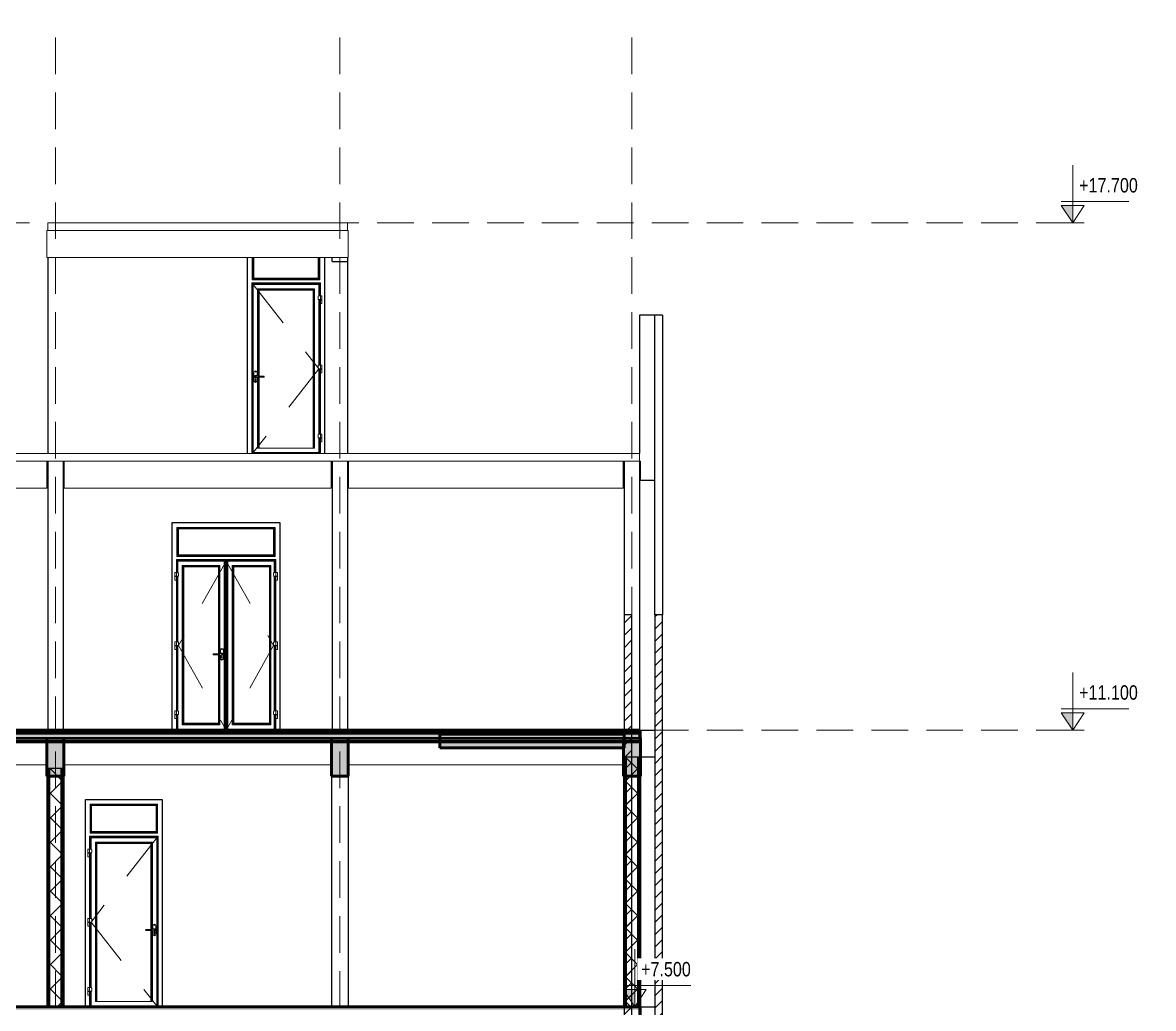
# Model space of a CAD drawing. Header units: millimetres. Extents: x -20510 to 108935, y -243239 to 20306.
# Drawn here: x 94223 to 108935, y 7480 to 20306 of the extents above; entities that cross this region are included whole.
import ezdxf

# ---------------------------------------------------------------- set-up
doc = ezdxf.new("R2010")
doc.units = ezdxf.units.MM
doc.linetypes.add('Centre', pattern=[3175, 635, -476.25, 1587.5, -476.25])
doc.linetypes.add('Hidden', pattern=[714.375, 476.25, -238.125])
for name, color, linetype, lineweight in [('A-DOOR', 2, 'Continuous', 18), ('A-FLOR', 7, 'Continuous', 9), ('A-FLOR-HRAL', 2, 'Continuous', 9), ('A-FLOR-LEVL', 8, 'Continuous', 9), ('A-FLOR-MCUT', 7, 'Continuous', 50), ('A-FLOR-PATT', 8, 'Continuous', 9), ('A-WALL', 7, 'Continuous', 25), ('A-WALL-PATT', 8, 'Continuous', 18), ('S-BEAM', 7, 'Continuous', 9), ('S-COLS', 7, 'Continuous', 25), ('S-FNDN', 7, 'Continuous', 9), ('S-GRID', 1, 'Continuous', 9), ('S-STRS', 2, 'Continuous', 18)]:
    doc.layers.add(name, color=color, linetype=linetype, lineweight=lineweight)
doc.styles.add('Arial', font='arial.ttf', dxfattribs={"width": 0.8, "height": 250})
pattern_1 = [(45, (68970.77, 5345.39), (-79.5495, 79.5495), [])]
pattern_2 = [(0, (68970.77, 5345.385), (304.8, 76.2), [25.146, -203.454, 25.146, -203.454, -1219.2]), (0, (68970.77, 5345.385), (304.8, 76.2), [-457.2, 25.146, -432.054, 25.146, -203.454, -533.4]), (0, (68970.77, 5345.385), (304.8, 76.2), [-1143, 25.146, -127.254, 25.146, -355.854]), (120, (69085.07, 5383.485), (-218.39114, 225.86454), [25.146, -203.454, 25.146, -203.454, -1219.2]), (120, (69085.07, 5383.485), (-218.39114, 225.86454), [-457.2, 25.146, -432.054, 25.146, -203.454, -533.4]), (120, (69085.07, 5383.485), (-218.39114, 225.86454), [-1143, 25.146, -127.254, 25.146, -355.854]), (240, (69123.17, 5535.885), (-86.40886, -302.06454), [25.146, -203.454, 25.146, -203.454, -1219.2]), (240, (69123.17, 5535.885), (-86.40886, -302.06454), [-457.2, 25.146, -432.054, 25.146, -203.454, -533.4]), (240, (69123.17, 5535.885), (-86.40886, -302.06454), [-1143, 25.146, -127.254, 25.146, -355.854])]
pattern_3 = [(45, (68970.77, 5345.39), (-159.099, 159.099), []), (135, (68970.77, 5345.39), (-159.099, -159.099), [])]

# ---------------------------------------------------------------- blocks, each defined once
blk = doc.blocks.new('CỬA 1 CÁNH EROWINDOW_có ô chết_ - D4_1000x2200-V12-MẶT CẮT 1-1')
at = {"layer": 'A-DOOR'}
for p, q in [((30101, 10139), (30979, 10139)), ((30101, 9761), (30101, 10139)), ((30101, 9761), (30101, 10139)), ((30101, 10139), (30979, 10139)), ((30111, 10129), (30121, 10119)), ((30969, 10129), (30111, 10129)), ((30111, 10129), (30111, 9771)), ((30959, 10119), (30121, 10119)), ((30121, 10119), (30121, 9781)), ((30959, 10119), (30969, 10129)), ((30959, 9781), (30959, 10119)), ((30969, 9771), (30969, 10129)), ((30979, 10139), (30979, 9761)), ((30979, 10139), (30979, 9761)), ((30103, 9710), (30093, 9720)), ((30093, 9550), (30093, 9720)), ((30093, 9720), (30987, 9720)), ((30979, 9761), (30101, 9761)), ((30979, 9761), (30101, 9761)), ((30977, 9710), (30103, 9710)), ((30103, 9550), (30103, 9710)), ((30111, 9771), (30121, 9781)), ((30111, 9771), (30969, 9771)), ((30121, 9781), (30959, 9781)), ((30969, 9771), (30959, 9781)), ((30977, 9710), (30987, 9720)), ((30977, 7515), (30977, 9710)), ((30987, 9720), (30987, 7515)), ((30113, 9550), (30113, 9700)), ((30113, 9700), (30967, 9700)), ((30113, 9700), (30113, 9550)), ((30967, 9700), (30113, 9700)), ((30911, 9644), (30169, 9644)), ((30169, 9644), (30169, 7571)), ((30169, 9644), (30911, 9644)), ((30169, 7571), (30169, 9644)), ((30179, 7571), (30179, 9634)), ((30179, 9634), (30901, 9634)), ((30179, 9634), (30189, 9624)), ((30891, 9624), (30189, 9624)), ((30189, 9624), (30189, 7571)), ((30901, 9634), (30891, 9624)), ((30891, 8508), (30891, 9624)), ((30901, 8508), (30901, 9634)), ((30911, 9644), (30911, 8513)), ((30911, 9644), (30911, 8513)), ((30967, 9700), (30967, 7515)), ((30967, 7515), (30967, 9700)), ((30073, 9550), (30113, 9550)), ((30073, 9550), (30073, 9502)), ((30113, 9502), (30073, 9502)), ((30073, 9498), (30073, 9450)), ((30073, 9498), (30093, 9498)), ((30073, 9450), (30093, 9450)), ((30076, 9502), (30076, 9498)), ((30091, 9498), (30091, 9502)), ((30093, 9502), (30093, 9550)), ((30093, 8650), (30093, 9502)), ((30093, 9450), (30093, 9498)), ((30103, 8650), (30103, 9502)), ((30113, 8650), (30113, 9502)), ((30113, 9502), (30113, 8650)), ((30123, 9540), (30123, 9512)), ((30073, 8650), (30113, 8650)), ((30073, 8650), (30073, 8602)), ((30113, 8602), (30073, 8602)), ((30073, 8598), (30073, 8550)), ((30073, 8598), (30093, 8598)), ((30073, 8550), (30093, 8550)), ((30076, 8602), (30076, 8598)), ((30091, 8598), (30091, 8602)), ((30093, 8602), (30093, 8650)), ((30093, 7750), (30093, 8602)), ((30093, 8550), (30093, 8598)), ((30103, 7750), (30103, 8602)), ((30113, 7750), (30113, 8602)), ((30113, 8602), (30113, 7750)), ((30123, 8640), (30123, 8612)), ((30917, 8555), (30917, 8513)), ((30957, 8445), (30957, 8555)), ((30901, 8508), (30831, 8508)), ((30902, 8504), (30831, 8504)), ((30831, 8496), (30902, 8496)), ((30831, 8492), (30901, 8492)), ((30891, 7571), (30891, 8492)), ((30911, 8513), (30901, 8508)), ((30901, 8492), (30911, 8487)), ((30901, 7571), (30901, 8492)), ((30912, 8509), (30902, 8504)), ((30902, 8496), (30912, 8491)), ((30937, 8513), (30911, 8513)), ((30911, 8487), (30937, 8487)), ((30911, 8487), (30911, 7571)), ((30911, 8487), (30911, 7571)), ((30937, 8509), (30912, 8509)), ((30912, 8491), (30937, 8491)), ((30917, 8487), (30917, 8445)), ((30933, 8460), (30933, 8471)), ((30934, 8453), (30934, 8458)), ((30934, 8458), (30934, 8453)), ((30935, 8473), (30939, 8473)), ((30940, 8458), (30940, 8453)), ((30940, 8453), (30940, 8458)), ((30941, 8471), (30941, 8460)), ((30073, 7750), (30113, 7750)), ((30073, 7750), (30073, 7702)), ((30113, 7702), (30073, 7702)), ((30073, 7698), (30073, 7650)), ((30073, 7698), (30093, 7698)), ((30073, 7650), (30093, 7650)), ((30076, 7702), (30076, 7698)), ((30091, 7698), (30091, 7702)), ((30093, 7702), (30093, 7750)), ((30093, 7515), (30093, 7702)), ((30093, 7650), (30093, 7698)), ((30103, 7515), (30103, 7702)), ((30113, 7515), (30113, 7702)), ((30113, 7702), (30113, 7515)), ((30123, 7740), (30123, 7712)), ((30103, 7515), (30093, 7515)), ((30101, 7500), (30101, 7515)), ((30113, 7515), (30103, 7515)), ((30113, 7515), (30967, 7515)), ((30121, 7500), (30121, 7515)), ((30169, 7571), (30179, 7571)), ((30911, 7571), (30169, 7571)), ((30911, 7571), (30901, 7571)), ((30959, 7500), (30959, 7515)), ((30967, 7515), (30977, 7515)), ((30987, 7515), (30977, 7515)), ((30979, 7515), (30979, 7500))]:
    blk.add_line(p, q, dxfattribs=at)
at = {"layer": 'A-DOOR', "linetype": 'Centre', "lineweight": 18}
for p, q in [((30967, 9700), (30113, 8600)), ((30113, 8600), (30967, 7515))]:
    blk.add_line(p, q, dxfattribs=at)
at = {"layer": 'A-DOOR', "flags": 128}
for points in [[(30831, 8508), (30831, 8508), (30830, 8508), (30830, 8508), (30830, 8508), (30829, 8508), (30829, 8508), (30829, 8508), (30828, 8508), (30828, 8507), (30828, 8507), (30828, 8507), (30827, 8507), (30827, 8507), (30827, 8507), (30826, 8507), (30826, 8506), (30826, 8506), (30826, 8506), (30825, 8506), (30825, 8506), (30825, 8505), (30825, 8505), (30825, 8505), (30824, 8505), (30824, 8504), (30824, 8504), (30824, 8504), (30824, 8503), (30824, 8503), (30824, 8503), (30823, 8503), (30823, 8502), (30823, 8502), (30823, 8502), (30823, 8501), (30823, 8501), (30823, 8501), (30823, 8500), (30823, 8500), (30823, 8500), (30823, 8499), (30823, 8499), (30823, 8499), (30823, 8498), (30823, 8498), (30823, 8498), (30823, 8498), (30823, 8497), (30824, 8497), (30824, 8497), (30824, 8496), (30824, 8496), (30824, 8496), (30824, 8496), (30825, 8495), (30825, 8495), (30825, 8495), (30825, 8495), (30825, 8494), (30826, 8494), (30826, 8494), (30826, 8494), (30826, 8493), (30827, 8493), (30827, 8493), (30827, 8493), (30827, 8493), (30828, 8493), (30828, 8493), (30828, 8492), (30829, 8492), (30829, 8492), (30829, 8492), (30830, 8492), (30830, 8492), (30830, 8492), (30831, 8492), (30831, 8492), (30831, 8492)], [(30937, 8487), (30938, 8487), (30938, 8487), (30939, 8487), (30939, 8487), (30940, 8487), (30940, 8487), (30941, 8488), (30941, 8488), (30942, 8488), (30942, 8488), (30943, 8488), (30943, 8488), (30943, 8489), (30944, 8489), (30944, 8489), (30945, 8490), (30945, 8490), (30946, 8490), (30946, 8491), (30946, 8491), (30947, 8491), (30947, 8492), (30947, 8492), (30948, 8493), (30948, 8493), (30948, 8493), (30948, 8494), (30949, 8494), (30949, 8495), (30949, 8495), (30949, 8496), (30949, 8496), (30950, 8497), (30950, 8497), (30950, 8498), (30950, 8498), (30950, 8499), (30950, 8499), (30950, 8500), (30950, 8500), (30950, 8501), (30950, 8501), (30950, 8502), (30950, 8502), (30950, 8503), (30950, 8503), (30949, 8504), (30949, 8504), (30949, 8505), (30949, 8505), (30949, 8506), (30948, 8506), (30948, 8507), (30948, 8507), (30948, 8508), (30947, 8508), (30947, 8508), (30947, 8509), (30946, 8509), (30946, 8510), (30945, 8510), (30945, 8510), (30945, 8511), (30944, 8511), (30944, 8511), (30943, 8511), (30943, 8512), (30942, 8512), (30942, 8512), (30941, 8512), (30941, 8512), (30940, 8513), (30940, 8513), (30939, 8513), (30939, 8513), (30938, 8513), (30938, 8513), (30937, 8513), (30937, 8513)]]:
    blk.add_lwpolyline(points, dxfattribs=at)
at = {"layer": 'A-DOOR'}
for centre, radius, start, end in [((30113, 9540), 10, 0, 90), ((30113, 9540), 10, 30, 90), ((30113, 9512), 10, 270, 0), ((30113, 9512), 10, 270, 300), ((30113, 9512), 10, 315, 345), ((30113, 8640), 10, 0, 90), ((30113, 8640), 10, 30, 90), ((30113, 8612), 10, 270, 0), ((30113, 8612), 10, 270, 300), ((30113, 8612), 10, 315, 345), ((30937, 8555), 20, 0, 180), ((30937, 8563), 3, 0, 180), ((30937, 8563), 3, 180, 0), ((30831, 8500), 3.66, 90, 270), ((30937, 8445), 20, 180, 0), ((30937, 8500), 15, 0, 120.3216), ((30937, 8500), 15, 239.6784, 0), ((30937, 8500), 15, 105, 110.0431), ((30937, 8500), 15, 249.9569, 255), ((30935, 8471), 2.04, 90, 180), ((30934, 8460), 1.99, 180, 268.9596), ((30934, 8460), 1.99, 224.4798, 268.9596), ((30937, 8500), 3.02, 0, 180), ((30937, 8500), 3.02, 135, 150), ((30937, 8500), 3.02, 180, 0), ((30937, 8500), 3.02, 210, 225), ((30937, 8453), 2.5, 180, 0), ((30937, 8438), 3, 0, 180), ((30937, 8438), 3, 180, 0), ((30937, 8500), 15, 90, 95.2302), ((30937, 8500), 15, 264.7698, 270), ((30937, 8500), 8.66, 270, 90), ((30939, 8471), 2.04, 0, 90), ((30937, 8500), 15, 75, 80.3895), ((30937, 8500), 15, 279.6105, 285), ((30940, 8460), 1.99, 271.0404, 0), ((30940, 8460), 1.99, 271.0404, 315.5202), ((30937, 8500), 15, 60, 65.5028), ((30937, 8500), 15, 294.4972, 300), ((30937, 8500), 15, 45, 50.5307), ((30937, 8500), 15, 309.4693, 315), ((30113, 7740), 10, 0, 90), ((30113, 7740), 10, 30, 90), ((30113, 7712), 10, 270, 0), ((30113, 7712), 10, 270, 300), ((30113, 7712), 10, 315, 345)]:
    blk.add_arc(centre, radius, start, end, dxfattribs=at)
for points in [[(30902, 8504), (30902, 8504), (30902, 8505), (30902, 8506), (30901, 8508), (30901, 8508), (30901, 8508)], [(30902, 8496), (30902, 8496), (30902, 8495), (30902, 8494), (30901, 8492), (30901, 8492), (30901, 8492)], [(30912, 8509), (30912, 8509), (30912, 8510), (30912, 8511), (30911, 8513), (30911, 8513), (30911, 8513)], [(30912, 8491), (30912, 8491), (30912, 8490), (30912, 8489), (30911, 8487), (30911, 8487), (30911, 8487)]]:
    blk.add_open_spline(points, degree=3, knots=[0, 0, 0, 0, 0.166667, 0.333333, 0.666667, 1, 1, 1, 1], dxfattribs=at)
blk = doc.blocks.new('CỬA 2 CÁNH EROWINDOW_có ô chết_ - D2_1400x2200-2413861-MẶT CẮT 1-1')
at = {"layer": 'A-DOOR'}
for p, q in [((1811, 2639), (3089, 2639)), ((1811, 2261), (1811, 2639)), ((1811, 2261), (1811, 2639)), ((1811, 2639), (3089, 2639)), ((1821, 2629), (1831, 2619)), ((1821, 2629), (1821, 2271)), ((3079, 2629), (1821, 2629)), ((3069, 2619), (1831, 2619)), ((1831, 2619), (1831, 2281)), ((3079, 2629), (3069, 2619)), ((3069, 2281), (3069, 2619)), ((3079, 2271), (3079, 2629)), ((3089, 2639), (3089, 2261)), ((3089, 2639), (3089, 2261)), ((1813, 2210), (1803, 2220)), ((1803, 2050), (1803, 2220)), ((1803, 2220), (2446, 2220)), ((3089, 2261), (1811, 2261)), ((3089, 2261), (1811, 2261)), ((2436, 2210), (1813, 2210)), ((1813, 2050), (1813, 2210)), ((1821, 2271), (1831, 2281)), ((1821, 2271), (3079, 2271)), ((1831, 2281), (3069, 2281)), ((2436, 2210), (2446, 2220)), ((2436, 15), (2436, 2210)), ((2446, 2220), (2446, 15)), ((2464, 2210), (2454, 2220)), ((2454, 15), (2454, 2220)), ((2454, 2220), (3097, 2220)), ((3087, 2210), (2464, 2210)), ((2464, 15), (2464, 2210)), ((3069, 2281), (3079, 2271)), ((3087, 2210), (3097, 2220)), ((3087, 2050), (3087, 2210)), ((3097, 2220), (3097, 2050)), ((1823, 2050), (1823, 2200)), ((1823, 2200), (2426, 2200)), ((2426, 2200), (1823, 2200)), ((1823, 2200), (1823, 2050)), ((1879, 2144), (2370, 2144)), ((1879, 71), (1879, 2144)), ((1879, 71), (1879, 2144)), ((1879, 2144), (2370, 2144)), ((1889, 2134), (1899, 2124)), ((2360, 2134), (1889, 2134)), ((1889, 2134), (1889, 81)), ((2350, 2124), (1899, 2124)), ((1899, 2124), (1899, 91)), ((2350, 2124), (2360, 2134)), ((2350, 995), (2350, 2124)), ((2360, 995), (2360, 2134)), ((2370, 2144), (2370, 1000)), ((2370, 2144), (2370, 1000)), ((2426, 2200), (2426, 15)), ((2426, 15), (2426, 2200)), ((2446, 2200), (2454, 2200)), ((2446, 2200), (2454, 2200)), ((2474, 15), (2474, 2200)), ((2474, 2200), (3077, 2200)), ((2474, 2200), (2474, 15)), ((3077, 2200), (2474, 2200)), ((2530, 2144), (3033, 2144)), ((2530, 71), (2530, 2144)), ((2530, 2144), (3033, 2144)), ((2530, 71), (2530, 2144)), ((2540, 2134), (2550, 2124)), ((3023, 2134), (2540, 2134)), ((2540, 2134), (2540, 81)), ((3013, 2124), (2550, 2124)), ((2550, 2124), (2550, 91)), ((3013, 2124), (3023, 2134)), ((3013, 91), (3013, 2124)), ((3023, 81), (3023, 2134)), ((3033, 2144), (3033, 71)), ((3033, 2144), (3033, 71)), ((3077, 2200), (3077, 2050)), ((3077, 2050), (3077, 2200)), ((1783, 2050), (1823, 2050)), ((1783, 2050), (1783, 2002)), ((1823, 2002), (1783, 2002)), ((1783, 1998), (1783, 1950)), ((1783, 1998), (1803, 1998)), ((1783, 1950), (1803, 1950)), ((1785, 2002), (1785, 1998)), ((1800, 1998), (1800, 2002)), ((1803, 2002), (1803, 2050)), ((1803, 1150), (1803, 2002)), ((1803, 1950), (1803, 1998)), ((1813, 1150), (1813, 2002)), ((1823, 1150), (1823, 2002)), ((1823, 2002), (1823, 1150)), ((1833, 2040), (1833, 2012)), ((3067, 2012), (3067, 2040)), ((3077, 2050), (3117, 2050)), ((3117, 2002), (3077, 2002)), ((3077, 2002), (3077, 1150)), ((3077, 1150), (3077, 2002)), ((3087, 1150), (3087, 2002)), ((3097, 2050), (3097, 2002)), ((3097, 2002), (3097, 1150)), ((3097, 1998), (3097, 1950)), ((3097, 1998), (3117, 1998)), ((3097, 1950), (3117, 1950)), ((3099, 2002), (3099, 1998)), ((3114, 1998), (3114, 2002)), ((3117, 2002), (3117, 2050)), ((3117, 1950), (3117, 1998)), ((1783, 1150), (1823, 1150)), ((1783, 1150), (1783, 1102)), ((1823, 1102), (1783, 1102)), ((1783, 1098), (1783, 1050)), ((1783, 1098), (1803, 1098)), ((1783, 1050), (1803, 1050)), ((1785, 1102), (1785, 1098)), ((1800, 1098), (1800, 1102)), ((1803, 1102), (1803, 1150)), ((1803, 250), (1803, 1102)), ((1803, 1050), (1803, 1098)), ((1813, 250), (1813, 1102)), ((1823, 250), (1823, 1102)), ((1823, 1102), (1823, 250)), ((1833, 1140), (1833, 1112)), ((2376, 1042), (2376, 1000)), ((2416, 932), (2416, 1042)), ((3067, 1112), (3067, 1140)), ((3077, 1150), (3117, 1150)), ((3117, 1102), (3077, 1102)), ((3077, 1102), (3077, 250)), ((3077, 250), (3077, 1102)), ((3087, 250), (3087, 1102)), ((3097, 1150), (3097, 1102)), ((3097, 1102), (3097, 250)), ((3097, 1098), (3097, 1050)), ((3097, 1098), (3117, 1098)), ((3097, 1050), (3117, 1050)), ((3099, 1102), (3099, 1098)), ((3114, 1098), (3114, 1102)), ((3117, 1102), (3117, 1150)), ((3117, 1050), (3117, 1098)), ((2360, 995), (2290, 995)), ((2361, 991), (2290, 991)), ((2290, 983), (2361, 983)), ((2290, 979), (2360, 979)), ((2350, 91), (2350, 979)), ((2370, 1000), (2360, 995)), ((2360, 979), (2370, 974)), ((2360, 81), (2360, 979)), ((2371, 996), (2361, 991)), ((2361, 983), (2371, 978)), ((2396, 1000), (2370, 1000)), ((2370, 974), (2396, 974)), ((2370, 974), (2370, 71)), ((2370, 974), (2370, 71)), ((2396, 996), (2371, 996)), ((2371, 978), (2396, 978)), ((2376, 974), (2376, 932)), ((2391, 947), (2391, 958)), ((2393, 960), (2398, 960)), ((2393, 940), (2393, 945)), ((2393, 945), (2393, 940)), ((2398, 945), (2398, 940)), ((2398, 940), (2398, 945)), ((2400, 958), (2400, 947)), ((1783, 250), (1823, 250)), ((1783, 250), (1783, 202)), ((1823, 202), (1783, 202)), ((1783, 198), (1783, 150)), ((1783, 198), (1803, 198)), ((1783, 150), (1803, 150)), ((1785, 202), (1785, 198)), ((1800, 198), (1800, 202)), ((1803, 202), (1803, 250)), ((1803, 15), (1803, 202)), ((1803, 150), (1803, 198)), ((1813, 15), (1813, 202)), ((1823, 15), (1823, 202)), ((1823, 202), (1823, 15)), ((1833, 240), (1833, 212)), ((3067, 212), (3067, 240)), ((3077, 250), (3117, 250)), ((3117, 202), (3077, 202)), ((3077, 202), (3077, 15)), ((3077, 15), (3077, 202)), ((3087, 15), (3087, 202)), ((3097, 250), (3097, 202)), ((3097, 202), (3097, 15)), ((3097, 198), (3097, 150)), ((3097, 198), (3117, 198)), ((3097, 150), (3117, 150)), ((3099, 202), (3099, 198)), ((3114, 198), (3114, 202)), ((3117, 202), (3117, 250)), ((3117, 150), (3117, 198)), ((1813, 15), (1803, 15)), ((1811, 0), (1811, 15)), ((1823, 15), (1813, 15)), ((1823, 15), (2426, 15)), ((1831, 0), (1831, 15)), ((2370, 71), (1879, 71)), ((2370, 71), (1879, 71)), ((1889, 81), (1899, 91)), ((1889, 81), (2360, 81)), ((1899, 91), (2350, 91)), ((2360, 81), (2350, 91)), ((2426, 15), (2436, 15)), ((2446, 15), (2436, 15)), ((2454, 15), (2446, 15)), ((2464, 15), (2454, 15)), ((2474, 15), (2464, 15)), ((2474, 15), (3077, 15)), ((3033, 71), (2530, 71)), ((3033, 71), (2530, 71)), ((2540, 81), (2550, 91)), ((2540, 81), (3023, 81)), ((2550, 91), (3013, 91)), ((3023, 81), (3013, 91)), ((3069, 0), (3069, 15)), ((3077, 15), (3087, 15)), ((3097, 15), (3087, 15)), ((3089, 15), (3089, 0))]:
    blk.add_line(p, q, dxfattribs=at)
at = {"layer": 'A-DOOR', "linetype": 'Centre', "lineweight": 18}
for p, q in [((2450, 2200), (1831, 1100)), ((2450, 2200), (3069, 1100)), ((1831, 1100), (2450, 0)), ((3069, 1100), (2450, 0))]:
    blk.add_line(p, q, dxfattribs=at)
at = {"layer": 'A-DOOR', "flags": 128}
for points in [[(2290, 995), (2290, 995), (2289, 995), (2289, 995), (2289, 995), (2288, 995), (2288, 995), (2288, 995), (2287, 994), (2287, 994), (2287, 994), (2287, 994), (2286, 994), (2286, 994), (2286, 994), (2285, 993), (2285, 993), (2285, 993), (2285, 993), (2284, 993), (2284, 992), (2284, 992), (2284, 992), (2284, 992), (2283, 991), (2283, 991), (2283, 991), (2283, 991), (2283, 990), (2283, 990), (2282, 990), (2282, 989), (2282, 989), (2282, 989), (2282, 989), (2282, 988), (2282, 988), (2282, 988), (2282, 987), (2282, 987), (2282, 987), (2282, 986), (2282, 986), (2282, 986), (2282, 985), (2282, 985), (2282, 985), (2282, 984), (2282, 984), (2283, 984), (2283, 984), (2283, 983), (2283, 983), (2283, 983), (2283, 982), (2283, 982), (2284, 982), (2284, 982), (2284, 981), (2284, 981), (2285, 981), (2285, 981), (2285, 981), (2285, 980), (2286, 980), (2286, 980), (2286, 980), (2286, 980), (2287, 980), (2287, 979), (2287, 979), (2288, 979), (2288, 979), (2288, 979), (2288, 979), (2289, 979), (2289, 979), (2289, 979), (2290, 979), (2290, 979)], [(2396, 974), (2396, 974), (2397, 974), (2397, 974), (2398, 974), (2399, 974), (2399, 974), (2400, 974), (2400, 975), (2400, 975), (2401, 975), (2401, 975), (2402, 975), (2402, 976), (2403, 976), (2403, 976), (2404, 976), (2404, 977), (2404, 977), (2405, 977), (2405, 978), (2406, 978), (2406, 979), (2406, 979), (2407, 979), (2407, 980), (2407, 980), (2407, 981), (2408, 981), (2408, 982), (2408, 982), (2408, 983), (2408, 983), (2409, 984), (2409, 984), (2409, 985), (2409, 985), (2409, 986), (2409, 986), (2409, 987), (2409, 987), (2409, 988), (2409, 988), (2409, 989), (2409, 989), (2409, 990), (2408, 990), (2408, 991), (2408, 991), (2408, 992), (2408, 992), (2408, 993), (2407, 993), (2407, 994), (2407, 994), (2406, 995), (2406, 995), (2406, 995), (2405, 996), (2405, 996), (2405, 996), (2404, 997), (2404, 997), (2403, 997), (2403, 998), (2403, 998), (2402, 998), (2402, 998), (2401, 999), (2401, 999), (2400, 999), (2400, 999), (2399, 999), (2399, 1000), (2398, 1000), (2398, 1000), (2397, 1000), (2397, 1000), (2396, 1000), (2396, 1000)]]:
    blk.add_lwpolyline(points, dxfattribs=at)
at = {"layer": 'A-DOOR'}
for centre, radius, start, end in [((1823, 2040), 10, 360, 90), ((1823, 2040), 10, 30, 90), ((1823, 2012), 10, 270, 0), ((1823, 2012), 10, 270, 300), ((1823, 2012), 10, 315, 345), ((3077, 2040), 10, 90, 180), ((3077, 2040), 10, 150, 180), ((3077, 2012), 10, 180, 270), ((3077, 2012), 10, 195, 225), ((1823, 1140), 10, 0, 90), ((1823, 1140), 10, 30, 90), ((1823, 1112), 10, 270, 0), ((1823, 1112), 10, 270, 300), ((1823, 1112), 10, 315, 345), ((2396, 1042), 20, 0, 180), ((2396, 1050), 3, 360, 180), ((2396, 1050), 3, 180, 360), ((3077, 1140), 10, 90, 180), ((3077, 1140), 10, 150, 180), ((3077, 1112), 10, 180, 270), ((3077, 1112), 10, 195, 225), ((2290, 987), 3.66, 90, 270), ((2396, 932), 20, 180, 360), ((2396, 987), 15, 360, 120.3216), ((2396, 987), 15, 239.6784, 0), ((2396, 987), 15, 105, 110.0431), ((2396, 987), 15, 249.9569, 255), ((2393, 958), 2.04, 90, 180), ((2393, 947), 1.99, 180, 268.9596), ((2393, 947), 1.99, 224.4798, 268.9596), ((2396, 987), 3.02, 0, 180), ((2396, 987), 3.02, 135, 150), ((2396, 987), 3.02, 180, 0), ((2396, 987), 3.02, 210, 225), ((2396, 940), 2.5, 180, 0), ((2396, 925), 3, 0, 180), ((2396, 925), 3, 180, 0), ((2396, 987), 15, 90, 95.2302), ((2396, 987), 15, 264.7698, 270), ((2396, 987), 8.66, 270, 90), ((2396, 987), 15, 75, 80.3895), ((2396, 987), 15, 279.6105, 285), ((2398, 958), 2.04, 0, 90), ((2398, 947), 1.99, 271.0404, 0), ((2398, 947), 1.99, 271.0404, 315.5202), ((2396, 987), 15, 60, 65.5028), ((2396, 987), 15, 294.4972, 300), ((2396, 987), 15, 45, 50.5307), ((2396, 987), 15, 309.4693, 315), ((1823, 240), 10, 0, 90), ((1823, 240), 10, 30, 90), ((1823, 212), 10, 270, 0), ((1823, 212), 10, 270, 300), ((1823, 212), 10, 315, 345), ((3077, 240), 10, 90, 180), ((3077, 240), 10, 150, 180), ((3077, 212), 10, 180, 270), ((3077, 212), 10, 195, 225)]:
    blk.add_arc(centre, radius, start, end, dxfattribs=at)
for points in [[(2361, 991), (2361, 991), (2361, 992), (2361, 993), (2360, 994), (2360, 995), (2360, 995)], [(2361, 983), (2361, 983), (2361, 982), (2361, 981), (2360, 979), (2360, 979), (2360, 979)], [(2371, 996), (2371, 996), (2371, 997), (2371, 998), (2370, 999), (2370, 1000), (2370, 1000)], [(2371, 978), (2371, 978), (2371, 977), (2371, 976), (2370, 974), (2370, 974), (2370, 974)]]:
    blk.add_open_spline(points, degree=3, knots=[0, 0, 0, 0, 0.166667, 0.333333, 0.666667, 1, 1, 1, 1], dxfattribs=at)
blk = doc.blocks.new('Railing - 150mm-V14-MẶT CẮT 1-1')
at = {"layer": 'A-FLOR-HRAL'}
blk.add_line((33240, 14550), (33237, 14550), dxfattribs=at)
blk = doc.blocks.new('Railing - Railing-2370603-MẶT CẮT 1-1')
blk.add_blockref('Railing - 150mm-V14-MẶT CẮT 1-1', (0, 0))
blk = doc.blocks.new('CỬA 1 CÁNH EROWINDOW_có ô chết_ - D4_1000x2200-V15-MẶT CẮT 1-1')
at = {"layer": 'A-DOOR'}
for p, q in [((32211, 16961), (32211, 17250)), ((32211, 16961), (32211, 17250)), ((32221, 17250), (32221, 16971)), ((32231, 17250), (32231, 16981)), ((33069, 16981), (33069, 17250)), ((33079, 16971), (33079, 17250)), ((33089, 17250), (33089, 16961)), ((33089, 17250), (33089, 16961)), ((32203, 16920), (33097, 16920)), ((32203, 16920), (32213, 16910)), ((32203, 14715), (32203, 16920)), ((33089, 16961), (32211, 16961)), ((33089, 16961), (32211, 16961)), ((32231, 16981), (32221, 16971)), ((32221, 16971), (33079, 16971)), ((32231, 16981), (33069, 16981)), ((33069, 16981), (33079, 16971)), ((33097, 16920), (33087, 16910)), ((33097, 16920), (33097, 16750)), ((33087, 16910), (32213, 16910)), ((32213, 16910), (32213, 14715)), ((32223, 16900), (33077, 16900)), ((32223, 14715), (32223, 16900)), ((33077, 16900), (32223, 16900)), ((32223, 16900), (32223, 14715)), ((32279, 15713), (32279, 16844)), ((33021, 16844), (32279, 16844)), ((32279, 15713), (32279, 16844)), ((32279, 16844), (33021, 16844)), ((32299, 16824), (32289, 16834)), ((32289, 16834), (32289, 15708)), ((32289, 16834), (33011, 16834)), ((32299, 16824), (32299, 15708)), ((33001, 16824), (32299, 16824)), ((33001, 16824), (33011, 16834)), ((33001, 14771), (33001, 16824)), ((33011, 16834), (33011, 14771)), ((33021, 14771), (33021, 16844)), ((33021, 16844), (33021, 14771)), ((33077, 16900), (33077, 16750)), ((33077, 16750), (33077, 16900)), ((33087, 16910), (33087, 16750)), ((33067, 16712), (33067, 16740)), ((33077, 16750), (33117, 16750)), ((33117, 16702), (33077, 16702)), ((33077, 16702), (33077, 15850)), ((33077, 15850), (33077, 16702)), ((33087, 16702), (33087, 15850)), ((33097, 16750), (33097, 16702)), ((33097, 16702), (33097, 15850)), ((33097, 16698), (33097, 16650)), ((33097, 16698), (33117, 16698)), ((33097, 16650), (33117, 16650)), ((33100, 16702), (33100, 16698)), ((33115, 16698), (33115, 16702)), ((33117, 16702), (33117, 16750)), ((33117, 16650), (33117, 16698)), ((32233, 15755), (32233, 15645)), ((32273, 15713), (32273, 15755)), ((33067, 15812), (33067, 15840)), ((33077, 15850), (33117, 15850)), ((33117, 15802), (33077, 15802)), ((33077, 15802), (33077, 14950)), ((33077, 14950), (33077, 15802)), ((33087, 15802), (33087, 14950)), ((33097, 15850), (33097, 15802)), ((33097, 15802), (33097, 14950)), ((33097, 15798), (33097, 15750)), ((33097, 15798), (33117, 15798)), ((33097, 15750), (33117, 15750)), ((33100, 15802), (33100, 15798)), ((33115, 15798), (33115, 15802)), ((33117, 15802), (33117, 15850)), ((33117, 15750), (33117, 15798)), ((32249, 15660), (32249, 15671)), ((32250, 15653), (32250, 15658)), ((32250, 15658), (32250, 15653)), ((32251, 15673), (32255, 15673)), ((32279, 15713), (32253, 15713)), ((32278, 15709), (32253, 15709)), ((32253, 15691), (32278, 15691)), ((32253, 15687), (32279, 15687)), ((32256, 15658), (32256, 15653)), ((32256, 15653), (32256, 15658)), ((32257, 15671), (32257, 15660)), ((32273, 15645), (32273, 15687)), ((32288, 15704), (32278, 15709)), ((32278, 15691), (32288, 15696)), ((32289, 15708), (32279, 15713)), ((32279, 15687), (32289, 15692)), ((32279, 14771), (32279, 15687)), ((32279, 14771), (32279, 15687)), ((32359, 15704), (32288, 15704)), ((32288, 15696), (32359, 15696)), ((32359, 15708), (32289, 15708)), ((32289, 15692), (32359, 15692)), ((32289, 15692), (32289, 14771)), ((32299, 15692), (32299, 14771)), ((33067, 14912), (33067, 14940)), ((33077, 14950), (33117, 14950)), ((33117, 14902), (33077, 14902)), ((33077, 14902), (33077, 14715)), ((33077, 14715), (33077, 14902)), ((33087, 14902), (33087, 14715)), ((33097, 14950), (33097, 14902)), ((33097, 14902), (33097, 14715)), ((33097, 14898), (33097, 14850)), ((33097, 14898), (33117, 14898)), ((33100, 14902), (33100, 14898)), ((33115, 14898), (33115, 14902)), ((33117, 14902), (33117, 14950)), ((33117, 14850), (33117, 14898)), ((32213, 14715), (32203, 14715)), ((32211, 14700), (32211, 14715)), ((32213, 14715), (32223, 14715)), ((32223, 14715), (33077, 14715)), ((32231, 14715), (32231, 14700)), ((32289, 14771), (32279, 14771)), ((33021, 14771), (32279, 14771)), ((33011, 14771), (33021, 14771)), ((33069, 14715), (33069, 14700)), ((33087, 14715), (33077, 14715)), ((33097, 14715), (33087, 14715)), ((33089, 14715), (33089, 14700)), ((33097, 14850), (33117, 14850))]:
    blk.add_line(p, q, dxfattribs=at)
at = {"layer": 'A-DOOR', "linetype": 'Centre', "lineweight": 18}
for p, q in [((32223, 16900), (33077, 15800)), ((33077, 15800), (32223, 14715))]:
    blk.add_line(p, q, dxfattribs=at)
at = {"layer": 'A-DOOR', "flags": 128}
for points in [[(32253, 15713), (32252, 15713), (32252, 15713), (32251, 15713), (32251, 15713), (32250, 15713), (32250, 15713), (32249, 15712), (32249, 15712), (32248, 15712), (32248, 15712), (32247, 15712), (32247, 15712), (32247, 15711), (32246, 15711), (32246, 15711), (32245, 15710), (32245, 15710), (32244, 15710), (32244, 15709), (32244, 15709), (32243, 15709), (32243, 15708), (32243, 15708), (32242, 15707), (32242, 15707), (32242, 15707), (32242, 15706), (32241, 15706), (32241, 15705), (32241, 15705), (32241, 15704), (32241, 15704), (32240, 15703), (32240, 15703), (32240, 15702), (32240, 15702), (32240, 15701), (32240, 15701), (32240, 15700), (32240, 15700), (32240, 15699), (32240, 15699), (32240, 15698), (32240, 15698), (32240, 15697), (32240, 15697), (32241, 15696), (32241, 15696), (32241, 15695), (32241, 15695), (32241, 15694), (32242, 15694), (32242, 15693), (32242, 15693), (32242, 15692), (32243, 15692), (32243, 15692), (32243, 15691), (32244, 15691), (32244, 15690), (32245, 15690), (32245, 15690), (32245, 15689), (32246, 15689), (32246, 15689), (32247, 15689), (32247, 15688), (32248, 15688), (32248, 15688), (32249, 15688), (32249, 15688), (32250, 15687), (32250, 15687), (32251, 15687), (32251, 15687), (32252, 15687), (32252, 15687), (32253, 15687), (32253, 15687)], [(32359, 15692), (32359, 15692), (32360, 15692), (32360, 15692), (32360, 15692), (32361, 15692), (32361, 15692), (32361, 15692), (32362, 15692), (32362, 15693), (32362, 15693), (32362, 15693), (32363, 15693), (32363, 15693), (32363, 15693), (32364, 15693), (32364, 15694), (32364, 15694), (32364, 15694), (32365, 15694), (32365, 15694), (32365, 15695), (32365, 15695), (32365, 15695), (32366, 15695), (32366, 15696), (32366, 15696), (32366, 15696), (32366, 15697), (32366, 15697), (32366, 15697), (32367, 15697), (32367, 15698), (32367, 15698), (32367, 15698), (32367, 15699), (32367, 15699), (32367, 15699), (32367, 15700), (32367, 15700), (32367, 15700), (32367, 15701), (32367, 15701), (32367, 15701), (32367, 15702), (32367, 15702), (32367, 15702), (32367, 15702), (32367, 15703), (32366, 15703), (32366, 15703), (32366, 15704), (32366, 15704), (32366, 15704), (32366, 15704), (32365, 15705), (32365, 15705), (32365, 15705), (32365, 15705), (32365, 15706), (32364, 15706), (32364, 15706), (32364, 15706), (32364, 15707), (32363, 15707), (32363, 15707), (32363, 15707), (32363, 15707), (32362, 15707), (32362, 15707), (32362, 15708), (32361, 15708), (32361, 15708), (32361, 15708), (32360, 15708), (32360, 15708), (32360, 15708), (32359, 15708), (32359, 15708), (32359, 15708)]]:
    blk.add_lwpolyline(points, dxfattribs=at)
at = {"layer": 'A-DOOR'}
for centre, radius, start, end in [((33077, 16740), 10, 90, 180), ((33077, 16740), 10, 150, 180), ((33077, 16712), 10, 180, 270), ((33077, 16712), 10, 195, 225), ((32253, 15755), 20, 0, 180), ((32253, 15763), 3, 0, 180), ((32253, 15763), 3, 180, 0), ((33077, 15840), 10, 90, 180), ((33077, 15840), 10, 150, 180), ((33077, 15812), 10, 180, 270), ((33077, 15812), 10, 195, 225), ((32253, 15645), 20, 180, 0), ((32253, 15700), 15, 59.6784, 180), ((32253, 15700), 15, 180, 300.3216), ((32253, 15700), 15, 129.4693, 135), ((32253, 15700), 15, 225, 230.5307), ((32253, 15700), 8.66, 90, 270), ((32253, 15700), 15, 114.4972, 120), ((32253, 15700), 15, 240, 245.5028), ((32253, 15700), 15, 99.6105, 105), ((32253, 15700), 15, 255, 260.3895), ((32251, 15671), 2.04, 90, 180), ((32250, 15660), 1.99, 180, 268.9596), ((32250, 15660), 1.99, 224.4798, 268.9596), ((32253, 15700), 3.02, 0, 180), ((32253, 15700), 3.02, 180, 0), ((32253, 15638), 3, 0, 180), ((32253, 15638), 3, 180, 0), ((32253, 15653), 2.5, 180, 0), ((32253, 15700), 15, 84.7698, 90), ((32253, 15700), 15, 270, 275.2302), ((32253, 15700), 3.02, 38.6516, 45), ((32253, 15700), 3.02, 315, 321.3484), ((32255, 15671), 2.04, 0, 90), ((32256, 15660), 1.99, 271.0404, 0), ((32256, 15660), 1.99, 271.0404, 315.5202), ((32253, 15700), 15, 69.9569, 75), ((32253, 15700), 15, 285, 290.0431), ((32359, 15700), 3.66, 270, 90), ((33077, 14940), 10, 90, 180), ((33077, 14940), 10, 150, 180), ((33077, 14912), 10, 180, 270), ((33077, 14912), 10, 195, 225)]:
    blk.add_arc(centre, radius, start, end, dxfattribs=at)
for points in [[(32279, 15713), (32279, 15713), (32279, 15713), (32278, 15711), (32278, 15709), (32278, 15709)], [(32279, 15687), (32279, 15687), (32279, 15687), (32278, 15689), (32278, 15691), (32278, 15691)], [(32289, 15708), (32289, 15708), (32289, 15708), (32288, 15706), (32288, 15704), (32288, 15704)], [(32289, 15692), (32289, 15692), (32289, 15692), (32288, 15694), (32288, 15696), (32288, 15696)]]:
    blk.add_open_spline(points, degree=3, dxfattribs=at)
blk = doc.blocks.new('M_Concrete-Rectangular-Column - COT220X300-V17-MẶT CẮT 1-1')
at = {"layer": 'S-COLS'}
for p, q in [((4240, 10500), (4240, 7500)), ((4460, 10500), (4460, 7500))]:
    blk.add_line(p, q, dxfattribs=at)
blk = doc.blocks.new('M_Concrete-Rectangular-Column - COT200X250-V19-MẶT CẮT 1-1')
at = {"layer": 'S-COLS'}
for p, q in [((7950, 14600), (7950, 11100)), ((8150, 14600), (8150, 11100))]:
    blk.add_line(p, q, dxfattribs=at)
blk = doc.blocks.new('M_Concrete-Rectangular-Column - COT200X250-V22-MẶT CẮT 1-1')
at = {"layer": 'S-COLS'}
for p, q in [((37050, 14600), (37050, 12600)), ((37250, 14600), (37250, 11100))]:
    blk.add_line(p, q, dxfattribs=at)
blk = doc.blocks.new('M_Concrete-Rectangular-Column - COT200X200-2391841-MẶT CẮT 1-1')
at = {"layer": 'S-COLS'}
blk.add_line((33450, 17250), (33450, 17200), dxfattribs=at)
blk = doc.blocks.new('Level - 000_-1742766-MẶT CẮT 1-1')
at = {"layer": 'A-FLOR-LEVL'}
blk.add_hatch(color=256, dxfattribs=at).paths.add_polyline_path([(37186, 4125), (37186, 3900), (37036, 4125)])
for p, q in [((37186, 3900), (37186, 4650)), ((37036, 4177), (37915, 4177)), ((37186, 3900), (37036, 4125)), ((37036, 4125), (37336, 4125)), ((37186, 4125), (37036, 4125)), ((37036, 4125), (37186, 3900)), ((37186, 3900), (37336, 4125)), ((37186, 3900), (37186, 4125)), ((37036, 3900), (37336, 3900))]:
    blk.add_line(p, q, dxfattribs=at)

msp = doc.modelspace()

# ---------------------------------------------------------------- hatches: boundary and pattern name
at = {"layer": 'A-FLOR'}
msp.add_hatch(color=8, dxfattribs=at).paths.add_polyline_path([(101979.2, 11050), (102050, 11050), (102050, 11070), (99650, 11070), (99650, 11050), (101789.3, 11050)])
at = {"layer": 'A-FLOR-PATT'}
for points in [[(102169.1, 11060), (102255.7, 11060), (102255.7, 11100), (65450, 11100), (65450, 11060), (102074.1, 11060)], [(65450, 10960), (102255.7, 10960), (102255.7, 11060), (65450, 11060), (65450, 11002.3)], [(99890.2, 10950), (102050, 10950), (102050, 11050), (99650, 11050), (99650, 10950)], [(102169.1, 7460), (102255.7, 7460), (102255.7, 7500), (65450, 7500), (65450, 7460), (101979.2, 7460)]]:
    msp.add_hatch(color=256, dxfattribs=at).paths.add_polyline_path(points)
at = {"layer": 'A-FLOR-PATT', "lineweight": 18}
for points in [[(102169.1, 10950), (102255.7, 10950), (102255.7, 10960), (65450, 10960), (65450, 10950), (101789.3, 10950)], [(101789.3, 10870), (102050, 10870), (102050, 10950), (99650, 10950), (99650, 10870), (101409.5, 10870)]]:
    msp.add_hatch(color=256, dxfattribs=at).paths.add_polyline_path(points)
at = {"layer": 'A-WALL-PATT', "lineweight": 18}
h = msp.add_hatch(dxfattribs=at)
h.set_pattern_fill('FP_3', color=256, style=0, pattern_type=2)
h.set_pattern_definition(pattern_1)
h.paths.add_polyline_path([(102150, 0), (102150, 12600), (102050, 12600), (102050, 0), (102074.1, 0)])
h = msp.add_hatch(dxfattribs=at)
h.set_pattern_fill('FP_3', color=256, style=0, pattern_type=2)
h.set_pattern_definition(pattern_1)
h.paths.add_polyline_path([(102548.9, 0), (102550, 0), (102550, 12600), (102450, 12600), (102450, 0)])
h = msp.add_hatch(dxfattribs=at)
h.set_pattern_fill('FP_1', color=256, style=0, pattern_type=2)
h.set_pattern_definition(pattern_2)
h.paths.add_polyline_path([(102050, 7500), (102065, 7500), (102065, 10750), (102050, 10750), (102050, 7617.6)])
h = msp.add_hatch(dxfattribs=at)
h.set_pattern_fill('FP_2', color=256, style=0, pattern_type=2)
h.set_pattern_definition(pattern_3)
h.paths.add_polyline_path([(102169.1, 7500), (102235, 7500), (102235, 10750), (102065, 10750), (102065, 7500), (102074.1, 7500)])
h = msp.add_hatch(dxfattribs=at)
h.set_pattern_fill('FP_1', color=256, style=0, pattern_type=2)
h.set_pattern_definition(pattern_2)
h.paths.add_polyline_path([(102250, 7500), (102250, 10750), (102235, 10750), (102235, 7500)])
h = msp.add_hatch(dxfattribs=at)
h.set_pattern_fill('FP_1', color=256, style=0, pattern_type=2)
h.set_pattern_definition(pattern_2)
h.paths.add_polyline_path([(94565, 7500), (94565, 10600), (94550, 10600), (94550, 7500)])
h = msp.add_hatch(dxfattribs=at)
h.set_pattern_fill('FP_2', color=256, style=0, pattern_type=2)
h.set_pattern_definition(pattern_3)
h.paths.add_polyline_path([(94573, 7500), (94735, 7500), (94735, 10600), (94565, 10600), (94565, 7500)])
h = msp.add_hatch(dxfattribs=at)
h.set_pattern_fill('FP_1', color=256, style=0, pattern_type=2)
h.set_pattern_definition(pattern_2)
h.paths.add_polyline_path([(94735, 7500), (94750, 7500), (94750, 10600), (94735, 10600), (94735, 7617.6)])
at = {"layer": 'S-BEAM'}
for points in [[(94540, 10500), (94760, 10500), (94760, 11000), (94540, 11000)], [(98371, 10500), (98460, 10500), (98460, 11000), (98240, 11000), (98240, 10500), (98276.1, 10500)], [(102250, 10500), (102260, 10500), (102260, 11000), (102040, 11000), (102040, 10500), (102169.1, 10500)]]:
    msp.add_hatch(color=8, dxfattribs=at).paths.add_polyline_path(points)

# ---------------------------------------------------------------- linework, layer by layer
at = {"layer": 'A-FLOR', "color": 7, "lineweight": 50}
for p, q in [((102255.7, 11100), (65450, 11100)), ((102050, 11070), (99650, 11070)), ((99650, 11070), (99650, 10870)), ((102050, 10870), (102050, 11070)), ((102255.7, 10950), (102255.7, 11100)), ((65450, 10950), (102255.7, 10950)), ((99650, 10870), (102050, 10870)), ((102255.7, 7500), (65450, 7500)), ((102255.7, 7350), (102255.7, 7500))]:
    msp.add_line(p, q, dxfattribs=at)
at = {"layer": 'A-FLOR'}
for p, q in [((102269.7, 10950), (102260, 10950)), ((102255.7, 7500), (102259.9, 7500)), ((102260, 7500), (102264.5, 7500))]:
    msp.add_line(p, q, dxfattribs=at)
at = {"layer": 'A-FLOR-LEVL', "linetype": 'Hidden'}
for p, q in [((107885.7, 17700), (55433.5, 17700)), ((107885.7, 11100), (55433.5, 11100)), ((102186.2, 7500), (55433.5, 7500))]:
    msp.add_line(p, q, dxfattribs=at)
at = {"layer": 'A-FLOR-MCUT'}
for p, q in [((102255.7, 11060), (65450, 11060)), ((102050, 11050), (99650, 11050)), ((102255.7, 10960), (65450, 10960))]:
    msp.add_line(p, q, dxfattribs=at)
at = {"layer": 'A-WALL'}
for p, q in [((94550, 17250), (94550, 14700)), ((97150, 14700), (97150, 17250)), ((98150, 17250), (98150, 14700)), ((98250, 17200), (98250, 17250)), ((98450, 17250), (98450, 14700)), ((98250, 17200), (98450, 17200)), ((102550, 16500), (102250, 16500)), ((102250, 16500), (102250, 14700)), ((102450, 12600), (102450, 16500)), ((102550, 16500), (102550, 12600)), ((94550, 14350), (94537.3, 14350)), ((94762.7, 14350), (94750, 14350)), ((98250, 14350), (98237.3, 14350)), ((98462.7, 14350), (98450, 14350)), ((102050, 14350), (102037.3, 14350)), ((102450, 14350), (102250, 14350)), ((96170, 11100), (96170, 13800)), ((96170, 13800), (97570, 13800)), ((97570, 13800), (97570, 11100)), ((102260.1, 11100), (102450, 11100)), ((94540, 10750), (94527.3, 10750)), ((94772.7, 10750), (94760, 10750)), ((98240, 10750), (98227.3, 10750)), ((98472.7, 10750), (98460, 10750)), ((102040, 10750), (102027.3, 10750)), ((102450, 10750), (102260, 10750)), ((95040, 7500), (95040, 10200)), ((95040, 10200), (96040, 10200)), ((96040, 10200), (96040, 7500)), ((102264.5, 7500), (102450, 7500))]:
    msp.add_line(p, q, dxfattribs=at)
at = {"layer": 'A-WALL', "lineweight": 25}
for p, q in [((102150, 12600), (102050, 12600)), ((102050, 12600), (102050, 0)), ((102150, 0), (102150, 12600)), ((102550, 12600), (102450, 12600)), ((102450, 12600), (102450, 0)), ((102550, 0), (102550, 12600)), ((102250, 10750), (102050, 10750)), ((102250, 7500), (102250, 10750)), ((94750, 10600), (94550, 10600)), ((94550, 10600), (94550, 7500)), ((94750, 7500), (94750, 10600))]:
    msp.add_line(p, q, dxfattribs=at)
at = {"layer": 'A-WALL', "lineweight": 50}
for p, q in [((102065, 10750), (102065, 7500)), ((102235, 10750), (102235, 7500)), ((94565, 10600), (94565, 7500)), ((94735, 10600), (94735, 7500))]:
    msp.add_line(p, q, dxfattribs=at)
at = {"layer": 'S-BEAM'}
for p, q in [((94540, 17250), (94540, 17600)), ((94540, 17600), (98460, 17600)), ((98460, 17600), (98460, 17250)), ((94540, 17250), (98460, 17250)), ((94537.3, 14600), (94537.3, 14250)), ((94540, 14600), (94540, 14350)), ((94760, 14350), (94760, 14600)), ((94762.7, 14250), (94762.7, 14600)), ((98237.3, 14600), (98237.3, 14250)), ((98240, 14600), (98240, 14350)), ((98460, 14350), (98460, 14600)), ((98462.7, 14250), (98462.7, 14600)), ((102037.3, 14600), (102037.3, 14250)), ((102040, 14600), (102040, 14350)), ((102260, 14600), (102250, 14600)), ((102260, 14350), (102260, 14600)), ((91162.7, 14250), (94537.3, 14250)), ((94762.7, 14250), (98237.3, 14250)), ((98462.7, 14250), (102037.3, 14250)), ((94527.3, 10950), (94527.3, 10650)), ((94537.3, 10950), (94537.3, 10750)), ((94760, 11000), (94540, 11000)), ((94762.7, 10750), (94762.7, 10950)), ((94772.7, 10650), (94772.7, 10950)), ((98227.3, 10950), (98227.3, 10650)), ((98460, 11000), (98240, 11000)), ((98472.7, 10650), (98472.7, 10950)), ((102250, 11000), (102040, 11000)), ((102027.3, 10870), (102027.3, 10650)), ((91172.7, 10650), (94527.3, 10650)), ((94772.7, 10650), (98227.3, 10650)), ((98472.7, 10650), (102027.3, 10650))]:
    msp.add_line(p, q, dxfattribs=at)
at = {"layer": 'S-BEAM', "lineweight": 50}
for p, q in [((94540, 11000), (94540, 10500)), ((94760, 10500), (94760, 11000)), ((98240, 11000), (98240, 10500)), ((98460, 10500), (98460, 11000)), ((102040, 11000), (102040, 10500)), ((102260, 11000), (102250, 11000)), ((102260, 10500), (102260, 11000)), ((94540, 10500), (94760, 10500)), ((98240, 10500), (98460, 10500)), ((102040, 10500), (102260, 10500))]:
    msp.add_line(p, q, dxfattribs=at)
at = {"layer": 'S-FNDN'}
for p, q in [((94550, 17700), (98450, 17700)), ((94550, 17700), (94550, 17600)), ((98450, 17600), (98450, 17700)), ((91650, 14700), (102250, 14700)), ((102250, 14600), (91650, 14600)), ((102250, 14600), (102250, 14700)), ((102255.7, 11100), (102260.1, 11100)), ((102269.7, 11000), (102260, 11000))]:
    msp.add_line(p, q, dxfattribs=at)
at = {"layer": 'S-FNDN', "lineweight": 35}
for p, q in [((102250, 11000), (102250, 11100)), ((65450, 11000), (102255.7, 11000)), ((102250, 7400), (102250, 7500))]:
    msp.add_line(p, q, dxfattribs=at)
at = {"layer": 'S-GRID', "linetype": 'Hidden'}
for p, q in [((94650, -3225.6), (94650, 20306.3)), ((98350, -3225.6), (98350, 20306.3))]:
    msp.add_line(p, q, dxfattribs=at)
at = {"layer": 'S-STRS'}
for p, q in [((98237.3, 14542), (98240, 14542)), ((98227.3, 10942), (98240, 10942))]:
    msp.add_line(p, q, dxfattribs=at)

# ---------------------------------------------------------------- block references
at = {"layer": 'A-DOOR'}
for name, p in [('CỬA 1 CÁNH EROWINDOW_có ô chết_ - D4_1000x2200-V15-MẶT CẮT 1-1', (65000, 0)), ('CỬA 2 CÁNH EROWINDOW_có ô chết_ - D2_1400x2200-2413861-MẶT CẮT 1-1', (94420, 11100)), ('CỬA 1 CÁNH EROWINDOW_có ô chết_ - D4_1000x2200-V12-MẶT CẮT 1-1', (65000, 0))]:
    msp.add_blockref(name, p, dxfattribs=at)
at = {"layer": 'A-FLOR-HRAL'}
msp.add_blockref('Railing - Railing-2370603-MẶT CẮT 1-1', (65000, 0), dxfattribs=at)
at = {"layer": 'A-FLOR-LEVL'}
for p in [(70699.5, 13800), (70699.5, 7200), (65000, 3600)]:
    msp.add_blockref('Level - 000_-1742766-MẶT CẮT 1-1', p, dxfattribs=at)
at = {"layer": 'S-COLS'}
for name, p in [('M_Concrete-Rectangular-Column - COT200X200-2391841-MẶT CẮT 1-1', (65000, 0)), ('M_Concrete-Rectangular-Column - COT200X250-V19-MẶT CẮT 1-1', (86600, 0)), ('M_Concrete-Rectangular-Column - COT200X250-V19-MẶT CẮT 1-1', (90300, 0)), ('M_Concrete-Rectangular-Column - COT200X250-V22-MẶT CẮT 1-1', (65000, 0)), ('M_Concrete-Rectangular-Column - COT220X300-V17-MẶT CẮT 1-1', (90300, 0)), ('M_Concrete-Rectangular-Column - COT220X300-V17-MẶT CẮT 1-1', (94000, 0)), ('M_Concrete-Rectangular-Column - COT220X300-V17-MẶT CẮT 1-1', (97800, 0))]:
    msp.add_blockref(name, p, dxfattribs=at)

# ---------------------------------------------------------------- next in the draw order: texts
at = {"layer": 'A-FLOR-LEVL', "char_height": 187.5, "attachment_point": 1, "style": 'Arial', "bg_fill": 3, "box_fill_scale": 1.25, "bg_fill_color": 9, "bg_fill_true_color": 13158600, "bg_fill_transparency": 0}
for s, insert, width in [('+17.700', (107969.1, 18284), 918.734), ('+11.100', (107969.1, 11684), 918.734), ('+7.500', (102269.6, 8084), 779.24)]:
    msp.add_mtext(s, dxfattribs=dict(at, insert=insert, width=width))

# ---------------------------------------------------------------- next in the draw order: texts
for s, insert, width in [('+17.700', (107969.1, 18284), 918.734), ('+11.100', (107969.1, 11684), 918.734), ('+7.500', (102269.6, 8084), 779.24)]:
    msp.add_mtext(s, dxfattribs=dict(at, insert=insert, width=width))

# ---------------------------------------------------------------- next in the draw order: linework, layer by layer
at = {"layer": 'S-GRID', "linetype": 'Hidden'}
msp.add_line((102150, -3225.6), (102150, 20306.3), dxfattribs=at)

doc.saveas('drawing.dxf')
